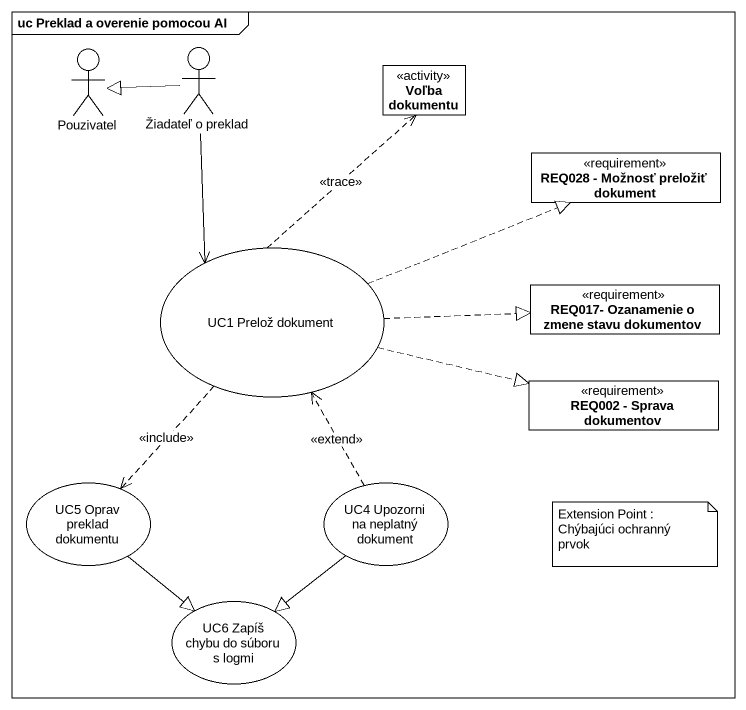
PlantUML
@startuml
mainframe uc Preklad a overenie pomocou AI
allowmixing
hide circle
hide empty members
actor Pouzivatel
actor "Žiadateľ o preklad" as Žiadateľ_o_preklad
class "Voľba dokumentu" as Voľba_dokumentu <<activity>>
class "REQ028 - Možnosť preložiť dokument" as REQ028_Možnosť_preložiť <<requirement>>
usecase "UC1 Prelož dokument" as UC1_Prelož_dokument
class "REQ017- Ozanamenie o zmene stavu dokumentov" as REQ017_Ozanamenie_o_zmene <<requirement>>
class "REQ002 - Sprava dokumentov" as REQ002_Sprava_dokumentov <<requirement>>
usecase "UC5 Oprav preklad dokumentu" as UC5_Oprav_preklad_dokumentu
usecase "UC4 Upozorni na neplatný dokument" as UC4_Upozorni_na_neplatný
usecase "UC6 Zapíš chybu do súboru s logmi" as UC6_Zapíš_chybu_do_súboru_s
Žiadateľ_o_preklad -left-|> Pouzivatel
Žiadateľ_o_preklad --> UC1_Prelož_dokument
UC1_Prelož_dokument .up.> Voľba_dokumentu : <<trace>>
UC1_Prelož_dokument .right.|> REQ028_Možnosť_preložiť
UC1_Prelož_dokument .right.|> REQ017_Ozanamenie_o_zmene
UC1_Prelož_dokument .right.|> REQ002_Sprava_dokumentov
UC1_Prelož_dokument ..> UC5_Oprav_preklad_dokumentu : <<include>>
UC5_Oprav_preklad_dokumentu --|> UC6_Zapíš_chybu_do_súboru_s
UC4_Upozorni_na_neplatný .up.> UC1_Prelož_dokument : <<extend>>
UC4_Upozorni_na_neplatný --|> UC6_Zapíš_chybu_do_súboru_s
note as N1
  Extension Point : Chýbajúci ochranný prvok
end note
@enduml
